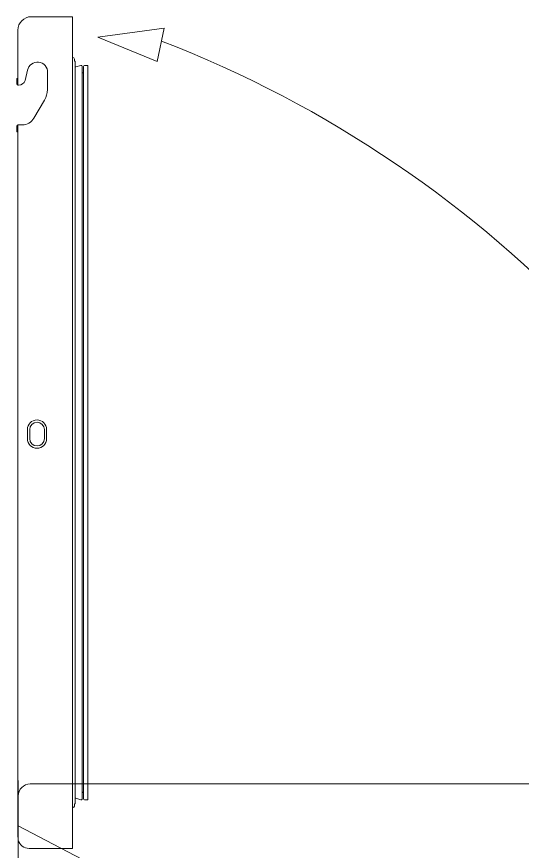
# Model space of a CAD drawing. Header units: millimetres. Extents: x -34838 to 729576, y -214038 to 121482.
# Drawn here: x 607457 to 607904, y -50512 to -49775 of the extents above; entities that cross this region are included whole.
import ezdxf

# ---------------------------------------------------------------- set-up
doc = ezdxf.new("R2010")
doc.units = ezdxf.units.MM
doc.header["$MEASUREMENT"] = 0
doc.layers.add('Oborydovanie', color=5, linetype='Continuous', lineweight=9)
doc.layers.add('ОБОРУДОВАНИЕ', color=5, linetype='Continuous', lineweight=15)

msp = doc.modelspace()

# ---------------------------------------------------------------- linework, layer by layer
at = {"layer": 'Oborydovanie', "color": 1}
for p, q in [((607470.29, -49774.51), (607506.79, -49774.51)), ((607506.79, -49774.51), (607506.79, -50509.51)), ((607458.29, -49786.51), (607458.29, -49835.11)), ((607587.81, -49784.57), (607528.94, -49792.51)), ((607581.56, -49814.15), (607587.81, -49784.57)), ((607528.94, -49792.51), (607581.56, -49814.15)), ((607508.29, -49812.01), (607508.29, -49813.72)), ((607508.76, -49813.94), (607508.29, -49813.72)), ((607509.04, -49814.39), (607509.04, -50469.63)), ((607514.05, -49817.56), (607509.71, -49818.89)), ((607520.15, -49817.51), (607517.3, -49817.51)), ((607520.3, -49817.66), (607520.3, -50466.36)), ((607464.94, -49830.94), (607466.89, -49821.78)), ((607484.69, -49823.8), (607484.43, -49838.97)), ((607509.11, -49818.63), (607509.04, -49818.58)), ((607515.26, -50452.51), (607515.3, -49818.53)), ((607516.3, -49824.5), (607515.3, -49823.8)), ((607516.3, -49818.51), (607516.3, -50465.51)), ((607457.29, -49829.61), (607457.29, -49834.11)), ((607458.19, -49829.11), (607457.79, -49829.11)), ((607458.29, -49835.11), (607458.88, -49835.11)), ((607481.85, -49848.19), (607472.58, -49864.14)), ((607457.29, -49875.61), (607457.29, -49871.11)), ((607458.19, -49876.11), (607457.79, -49876.11)), ((607458.29, -49870.11), (607458.29, -50499.51)), ((607462.2, -49870.11), (607458.29, -49870.11)), ((607466.79, -50139.36), (607466.79, -50147.36)), ((607468.79, -50139.36), (607468.79, -50147.36)), ((607481.79, -50139.36), (607481.79, -50147.36)), ((607483.79, -50139.36), (607483.79, -50147.36)), ((608927.95, -50452.51), (607469.35, -50452.51)), ((607515.26, -50452.51), (607515.3, -50465.49)), ((607516.3, -50459.52), (607515.3, -50460.22)), ((607458.65, -50463.21), (607458.65, -51264.51)), ((607509.11, -50465.4), (607509.04, -50465.44)), ((607514.05, -50466.46), (607509.71, -50465.14)), ((607520.15, -50466.51), (607517.3, -50466.51)), ((607508.76, -50470.08), (607508.29, -50470.3)), ((607508.29, -50472.01), (607508.29, -50470.3)), ((607506.79, -50509.51), (607468.29, -50509.51))]:
    msp.add_line(p, q, dxfattribs=at)
for centre, radius, start, end in [((607470.29, -49786.51), 12, 90, 180), ((607213.38, -50758.42), 1031.79, 17.24637, 68.86606), ((607506.79, -49812.01), 1.5, 0, 90), ((607475.69, -49823.64), 9, 358.99485, 168.03167), ((607508.54, -49814.39), 0.5, 0.26842, 64), ((607514.3, -49818.53), 1, 359.99369, 104.13715), ((607517.3, -49818.51), 1, 90, 180), ((607520.15, -49817.66), 0.15, 0, 90), ((607509.56, -49818.41), 0.5, 205.73158, 286.95298), ((607457.79, -49829.61), 0.5, 90, 180), ((607458.88, -49828.61), 6.5, 270, 338.96521), ((607458.29, -49834.11), 1, 180, 270), ((607465.43, -49838.64), 19, 329.82887, 358.99485), ((607462.2, -49858.11), 12, 270, 329.82887), ((607458.29, -49871.11), 1, 90, 180), ((607457.79, -49875.61), 0.5, 180, 270), ((607475.29, -50139.36), 8.5, 0, 180), ((607475.29, -50139.36), 6.5, 0, 180), ((607475.29, -50147.36), 8.5, 180, 0), ((607475.29, -50147.36), 6.5, 180, 0), ((607469.35, -50463.21), 10.7, 90, 180), ((607509.56, -50465.61), 0.5, 73.04702, 154.26842), ((607514.3, -50465.49), 1, 255.86285, 0.00631), ((607517.3, -50465.51), 1, 180, 270), ((607520.15, -50466.36), 0.15, 270, 360), ((607506.79, -50472.01), 1.5, 270, 0), ((607508.54, -50469.63), 0.5, 296, 359.73158), ((607468.29, -50499.51), 10, 195.31679, 270)]:
    msp.add_arc(centre, radius, start, end, dxfattribs=at)
at = {"layer": 'ОБОРУДОВАНИЕ', "color": 1}
for p, q in [((607458.71, -50449.4), (607458.65, -51264.4)), ((607458.71, -50489.4), (608938.65, -51264.51))]:
    msp.add_line(p, q, dxfattribs=at)

doc.saveas('drawing.dxf')
